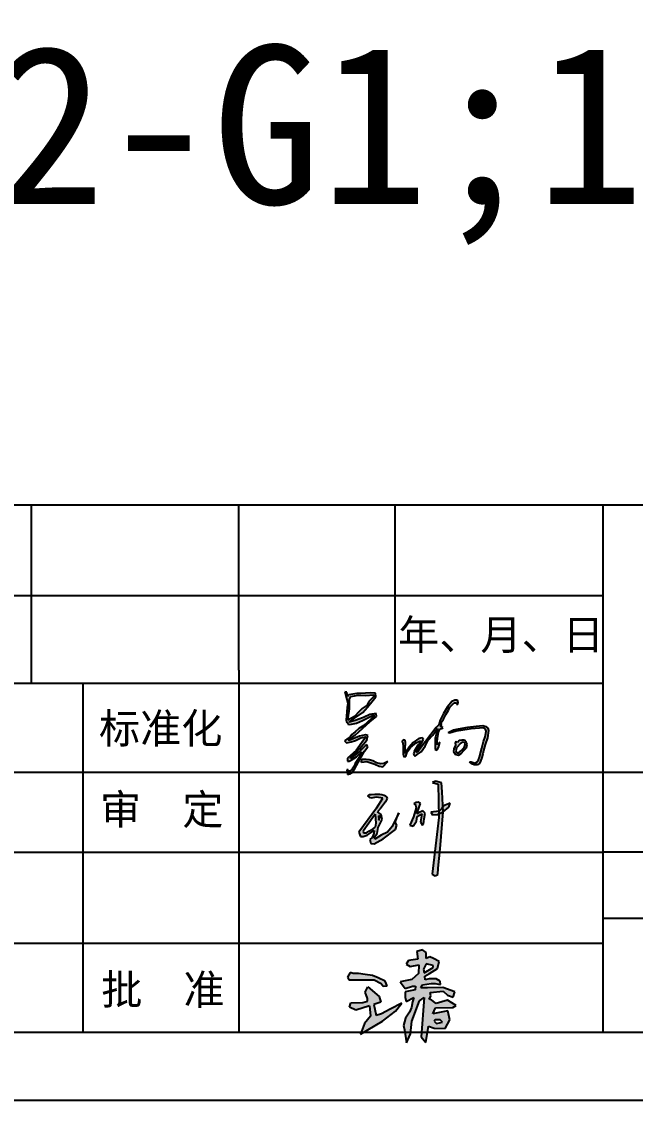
# Model space of a CAD drawing. Header units: millimetres. Extents: x 3916 to 6020, y 1867 to 2649.
# Drawn here: x 5613.9 to 5741.7, y 1867.3 to 2092 of the extents above; entities that cross this region are included whole.
import ezdxf

# ---------------------------------------------------------------- set-up
doc = ezdxf.new("R2010")
doc.units = ezdxf.units.MM
doc.layers.add('图层1', color=6, linetype='Continuous', lineweight=5)
doc.styles.add('宋体', font='')
doc.styles.get('宋体').set_extended_font_data('SimSun')

# ---------------------------------------------------------------- blocks, each defined once
blk = doc.blocks.new('5456')
h = blk.add_hatch(color=256)
h.paths.add_polyline_path([(6551.6, 1327.3), (6558.7, 1335), (6571.5, 1351.8), (6575.1, 1359.8), (6574.1, 1363.5), (6571.2, 1366.3), (6567.9, 1368.1), (6562, 1369.7), (6557.8, 1370.3), (6554.3, 1370.3), (6544.9, 1370.2), (6536, 1369.7), (6530.9, 1369.1), (6528.3, 1366.1), (6535.5, 1360.7), (6549.6, 1363.2), (6565, 1360.4), (6549.6, 1335.6), (6506.2, 1277.1), (6509.8, 1266.9), (6516.4, 1266.7), (6526.4, 1269.7), (6543.9, 1281.3), (6542.4, 1274.1), (6538.8, 1264.5), (6532.7, 1259), (6535.5, 1249.3), (6543.2, 1248.8), (6565.6, 1260.6), (6596.2, 1283.5), (6598.9, 1294.5), (6595.3, 1301.7), (6603.6, 1324.6), (6587.6, 1290.7), (6575.8, 1277.4), (6560.9, 1270), (6545.1, 1260.3), (6544.6, 1266.1), (6550.9, 1273.6), (6553.7, 1288.5), (6562.8, 1308), (6560.9, 1320.7)])
h.paths.add_polyline_path([(6546.3, 1321.6), (6547.6, 1299.5), (6545.6, 1289.5), (6541, 1285.1), (6530.2, 1279.9), (6524.4, 1275.8), (6517.6, 1275.2), (6516.4, 1279.4), (6544, 1319.1)], flags=16)
h.paths.add_polyline_path([(6554, 1317.1), (6558.4, 1315.2), (6555.1, 1308)], flags=16)
h.paths.add_polyline_path([(6659.9, 1322.1), (6657.4, 1302.2), (6661.6, 1294), (6664.3, 1297), (6665.7, 1309.7), (6668.2, 1323.5), (6662.4, 1329.8), (6652.2, 1324.6), (6647.8, 1322.3), (6654.9, 1341.1), (6657.4, 1347.4), (6651.4, 1350.5), (6646.1, 1349.7), (6640.9, 1346.9), (6644.2, 1346.6), (6646.4, 1337), (6639.5, 1314.9), (6631.2, 1294.5), (6638.9, 1291.5), (6647.2, 1304.2), (6648.9, 1315.7)])
h.paths.add_polyline_path([(6712.2, 1340.2), (6709.6, 1335.3), (6702.7, 1329), (6701.6, 1328.8), (6701.7, 1322.1), (6712.9, 1327.3)])
h.paths.add_polyline_path([(6726.1, 1338.1), (6730, 1348.6), (6713.1, 1341.9), (6712.2, 1340.2), (6712.9, 1327.3)])
h.paths.add_polyline_path([(6701.6, 1328.8), (6682.2, 1325.9), (6686.4, 1319.3), (6698.8, 1320.7), (6701.7, 1322.1)])
h.paths.add_polyline_path([(6712.2, 1340.2), (6710.3, 1375.8), (6708.5, 1397.9), (6694, 1402.3), (6686.5, 1398.8), (6700.2, 1394.6), (6701.6, 1328.8), (6702.7, 1329), (6709.6, 1335.3)])
h.paths.add_polyline_path([(6712.9, 1327.3), (6701.7, 1322.1), (6701.9, 1312.8), (6686, 1174.3), (6692.6, 1170.3), (6699.3, 1173.4), (6700.1, 1189.3), (6705, 1236)])
for p, q in [((6694, 1402.3), (6686.5, 1398.8)), ((6708.5, 1397.9), (6694, 1402.3)), ((6686.5, 1398.8), (6700.2, 1394.6)), ((6700.2, 1394.6), (6701.9, 1312.8)), ((6710.3, 1375.8), (6708.5, 1397.9)), ((6712.9, 1327.3), (6710.3, 1375.8)), ((6528.3, 1366.1), (6530.9, 1369.1)), ((6535.5, 1360.7), (6528.3, 1366.1)), ((6530.9, 1369.1), (6536, 1369.7)), ((6549.6, 1363.2), (6535.5, 1360.7)), ((6536, 1369.7), (6544.9, 1370.2)), ((6544.9, 1370.2), (6554.3, 1370.3)), ((6565, 1360.4), (6549.6, 1363.2)), ((6549.6, 1335.6), (6565, 1360.4)), ((6554.3, 1370.3), (6557.8, 1370.3)), ((6557.8, 1370.3), (6562, 1369.7)), ((6571.5, 1351.8), (6558.7, 1335)), ((6562, 1369.7), (6567.9, 1368.1)), ((6567.9, 1368.1), (6571.2, 1366.3)), ((6571.2, 1366.3), (6574.1, 1363.5)), ((6575.1, 1359.8), (6571.5, 1351.8)), ((6574.1, 1363.5), (6575.1, 1359.8)), ((6646.1, 1349.7), (6640.9, 1346.9)), ((6651.4, 1350.5), (6646.1, 1349.7)), ((6657.4, 1347.4), (6651.4, 1350.5)), ((6730, 1348.6), (6713.1, 1341.9)), ((6726.1, 1338.1), (6730, 1348.6)), ((6549.6, 1335.6), (6506.2, 1277.1)), ((6558.7, 1335), (6551.6, 1327.3)), ((6560.9, 1320.7), (6551.6, 1327.3)), ((6603.6, 1324.6), (6587.6, 1290.7)), ((6595.3, 1301.7), (6603.6, 1324.6)), ((6646.4, 1337), (6639.5, 1314.9)), ((6640.9, 1346.9), (6644.2, 1346.6)), ((6644.2, 1346.6), (6646.4, 1337)), ((6647.8, 1322.3), (6654.9, 1341.1)), ((6652.2, 1324.6), (6647.8, 1322.3)), ((6648.9, 1315.7), (6659.9, 1322.1)), ((6662.4, 1329.8), (6652.2, 1324.6)), ((6654.9, 1341.1), (6657.4, 1347.4)), ((6659.9, 1322.1), (6657.4, 1302.2)), ((6668.2, 1323.5), (6662.4, 1329.8)), ((6665.7, 1309.7), (6668.2, 1323.5)), ((6702.7, 1329), (6682.2, 1325.9)), ((6682.2, 1325.9), (6686.4, 1319.3)), ((6698.8, 1320.7), (6712.9, 1327.3)), ((6709.6, 1335.3), (6702.7, 1329)), ((6705, 1236), (6712.9, 1327.3)), ((6713.1, 1341.9), (6709.6, 1335.3)), ((6712.9, 1327.3), (6726.1, 1338.1)), ((6544, 1319.1), (6516.4, 1279.4)), ((6546.3, 1321.6), (6544, 1319.1)), ((6547.6, 1299.5), (6545.6, 1289.5)), ((6546.3, 1321.6), (6547.6, 1299.5)), ((6553.7, 1288.5), (6562.8, 1308)), ((6558.4, 1315.2), (6554, 1317.1)), ((6554, 1317.1), (6555.1, 1308)), ((6555.1, 1308), (6554, 1305.6)), ((6555.1, 1308), (6558.4, 1315.2)), ((6562.8, 1308), (6560.9, 1320.7)), ((6598.9, 1294.5), (6595.3, 1301.7)), ((6639.5, 1314.9), (6631.2, 1294.5)), ((6638.9, 1291.5), (6647.2, 1304.2)), ((6647.2, 1304.2), (6648.9, 1315.7)), ((6657.4, 1302.2), (6661.6, 1294)), ((6661.6, 1294), (6664.3, 1297)), ((6664.3, 1297), (6665.7, 1309.7)), ((6701.9, 1312.8), (6686, 1174.3)), ((6686.4, 1319.3), (6698.8, 1320.7)), ((6506.2, 1277.1), (6509.8, 1266.9)), ((6516.4, 1279.4), (6517.6, 1275.2)), ((6516.4, 1266.7), (6526.4, 1269.7)), ((6517.6, 1275.2), (6524.4, 1275.8)), ((6524.4, 1275.8), (6530.2, 1279.9)), ((6526.4, 1269.7), (6543.9, 1281.3)), ((6530.2, 1279.9), (6541, 1285.1)), ((6542.4, 1274.1), (6538.8, 1264.5)), ((6541, 1285.1), (6545.6, 1289.5)), ((6543.9, 1281.3), (6542.4, 1274.1)), ((6544.6, 1266.1), (6550.9, 1273.6)), ((6560.9, 1270), (6545.1, 1260.3)), ((6550.9, 1273.6), (6553.7, 1288.5)), ((6575.8, 1277.4), (6560.9, 1270)), ((6565.6, 1260.6), (6596.2, 1283.5)), ((6587.6, 1290.7), (6575.8, 1277.4)), ((6596.2, 1283.5), (6598.9, 1294.5)), ((6631.2, 1294.5), (6638.9, 1291.5)), ((6509.8, 1266.9), (6516.4, 1266.7)), ((6538.8, 1264.5), (6532.7, 1259)), ((6532.7, 1259), (6535.5, 1249.3)), ((6535.5, 1249.3), (6543.2, 1248.8)), ((6543.2, 1248.8), (6565.6, 1260.6)), ((6545.1, 1260.3), (6544.6, 1266.1)), ((6700.1, 1189.3), (6705, 1236)), ((6686, 1174.3), (6692.6, 1170.3)), ((6692.6, 1170.3), (6699.3, 1173.4)), ((6699.3, 1173.4), (6700.1, 1189.3))]:
    blk.add_line(p, q)
blk = doc.blocks.new('1202.2.2')
at = {"lineweight": -3}
h = blk.add_hatch(color=256, dxfattribs=at)
h.paths.add_polyline_path([(59547.6, 38408.4), (59575.6, 38393.4), (59584.1, 38382.3), (59601.1, 38383), (59592, 38402.6), (59564.5, 38416.9), (59540.4, 38426.1), (59510.3, 38430.6), (59484.2, 38433.9), (59462, 38433.9), (59450.3, 38437.8), (59439.2, 38418.9), (59444.4, 38408.4), (59462, 38408.4), (59499.9, 38408.4)])
h.paths.add_polyline_path([(59521.4, 38379.1), (59511, 38357.5), (59520.1, 38331.4), (59520.8, 38321), (59501.8, 38315.8), (59452.2, 38314.5), (59446.3, 38296.9), (59472.5, 38283.8), (59528.4, 38302.1), (59532.2, 38260.1), (59508.4, 38229.6), (59492.1, 38185.9), (59581.5, 38239.4), (59634.4, 38279.9), (59661.2, 38313.2), (59613.5, 38287.7), (59577.9, 38268.7), (59555.4, 38262.3), (59546.3, 38307.9), (59574.3, 38316.4), (59568.5, 38340.6)])
h.paths.add_polyline_path([(59701, 38409.7), (59653.4, 38400.6), (59673.6, 38372.5), (59704.3, 38382.3), (59716.1, 38381.7), (59715.4, 38368), (59673.6, 38359.5), (59674.3, 38336.7), (59678.2, 38319.7), (59709.5, 38335.4), (59703.6, 38317.7), (59700.4, 38294.9), (59691.2, 38276), (59674.9, 38251.8), (59667.7, 38221.2), (59671, 38204.2), (59680.1, 38150.7), (59696.5, 38187.9), (59701, 38238.8), (59733, 38322.3), (59751.3, 38335.4), (59739.6, 38175.5), (59757.9, 38152), (59769, 38218.5), (59793.1, 38210.7), (59836.9, 38210.1), (59857.1, 38245.3), (59848, 38281.8), (59787.2, 38268.8), (59798.3, 38294.2), (59868.9, 38295.5), (59881.9, 38303.4), (59846.7, 38325.6), (59801, 38311.2), (59777.4, 38329.5), (59772.3, 38327.6), (59778.8, 38343.2), (59776.1, 38356.2), (59829, 38362.1), (59846.7, 38345.8), (59869.5, 38336.7), (59876.7, 38359.5), (59828.4, 38376.5), (59765.7, 38375.8), (59738.3, 38375.5), (59745.4, 38388.2), (59780.7, 38393.4), (59797, 38392.8), (59810.1, 38390.8), (59818.1, 38389.6), (59816.6, 38402.6), (59801, 38411.7), (59771.6, 38411.7), (59755.9, 38407.8), (59753.9, 38422.8), (59773.5, 38433.9), (59806.2, 38454.8), (59813.4, 38483.5), (59790.5, 38494.6), (59775, 38502.1), (59760.5, 38495.9), (59760.5, 38519.4), (59744.5, 38531), (59722.3, 38523.6), (59726.4, 38493.2), (59687.3, 38486.7), (59678.2, 38471.7), (59695.2, 38462), (59729.8, 38469.8), (59729.1, 38433.9)])
h.paths.add_polyline_path([(59751.1, 38437.3), (59749.4, 38452.1), (59760.1, 38473.4), (59788.1, 38466.9), (59788.7, 38458.6)], flags=16)
h.paths.add_polyline_path([(59796.6, 38244.8), (59817.1, 38244.4), (59826.3, 38235.2), (59801.9, 38230.5), (59791.9, 38239.7)], flags=16)
for p, q in [((59744.5, 38531), (59722.3, 38523.6)), ((59722.3, 38523.6), (59726.4, 38493.2)), ((59760.5, 38519.4), (59744.5, 38531)), ((59760.5, 38495.9), (59760.5, 38519.4)), ((59687.3, 38486.7), (59678.2, 38471.7)), ((59678.2, 38471.7), (59695.2, 38462)), ((59726.4, 38493.2), (59687.3, 38486.7)), ((59695.2, 38462), (59729.8, 38469.8)), ((59729.8, 38469.8), (59729.1, 38433.9)), ((59760.1, 38473.4), (59749.4, 38452.1)), ((59788.1, 38466.9), (59760.1, 38473.4)), ((59775, 38502.1), (59760.5, 38495.9)), ((59790.5, 38494.6), (59775, 38502.1)), ((59788.7, 38458.6), (59788.1, 38466.9)), ((59813.4, 38483.5), (59790.5, 38494.6)), ((59806.2, 38454.8), (59813.4, 38483.5)), ((59450.3, 38437.8), (59439.2, 38418.9)), ((59439.2, 38418.9), (59444.4, 38408.4)), ((59462, 38433.9), (59450.3, 38437.8)), ((59484.2, 38433.9), (59462, 38433.9)), ((59510.3, 38430.6), (59484.2, 38433.9)), ((59540.4, 38426.1), (59510.3, 38430.6)), ((59564.5, 38416.9), (59540.4, 38426.1)), ((59592, 38402.6), (59564.5, 38416.9)), ((59729.1, 38433.9), (59701, 38409.7)), ((59749.4, 38452.1), (59751.1, 38437.3)), ((59751.1, 38437.3), (59788.7, 38458.6)), ((59753.9, 38422.8), (59773.5, 38433.9)), ((59755.9, 38407.8), (59753.9, 38422.8)), ((59773.5, 38433.9), (59806.2, 38454.8)), ((59444.4, 38408.4), (59462, 38408.4)), ((59462, 38408.4), (59499.9, 38408.4)), ((59499.9, 38408.4), (59547.6, 38408.4)), ((59511, 38357.5), (59521.4, 38379.1)), ((59521.4, 38379.1), (59568.5, 38340.6)), ((59547.6, 38408.4), (59575.6, 38393.4)), ((59575.6, 38393.4), (59584.1, 38382.3)), ((59584.1, 38382.3), (59601.1, 38383)), ((59601.1, 38383), (59592, 38402.6)), ((59701, 38409.7), (59653.4, 38400.6)), ((59653.4, 38400.6), (59673.6, 38372.5)), ((59673.6, 38372.5), (59704.3, 38382.3)), ((59704.3, 38382.3), (59716.1, 38381.7)), ((59716.1, 38381.7), (59715.4, 38368)), ((59738.3, 38375.5), (59745.4, 38388.2)), ((59765.7, 38375.8), (59738.3, 38375.5)), ((59745.4, 38388.2), (59780.7, 38393.4)), ((59771.6, 38411.7), (59755.9, 38407.8)), ((59755.9, 38407.8), (59755.9, 38407.8)), ((59828.4, 38376.5), (59765.7, 38375.8)), ((59801, 38411.7), (59771.6, 38411.7)), ((59780.7, 38393.4), (59797, 38392.8)), ((59797, 38392.8), (59810.1, 38390.8)), ((59816.6, 38402.6), (59801, 38411.7)), ((59810.1, 38390.8), (59818.1, 38389.6)), ((59818.1, 38389.6), (59816.6, 38402.6)), ((59876.7, 38359.5), (59828.4, 38376.5)), ((59520.1, 38331.4), (59511, 38357.5)), ((59520.8, 38321), (59520.1, 38331.4)), ((59568.5, 38340.6), (59574.3, 38316.4)), ((59715.4, 38368), (59673.6, 38359.5)), ((59673.6, 38359.5), (59674.3, 38336.7)), ((59674.3, 38336.7), (59678.2, 38319.7)), ((59678.2, 38319.7), (59709.5, 38335.4)), ((59709.5, 38335.4), (59703.6, 38317.7)), ((59733, 38322.3), (59751.3, 38335.4)), ((59751.3, 38335.4), (59739.6, 38175.5)), ((59772.3, 38327.6), (59778.8, 38343.2)), ((59777.4, 38329.5), (59772.3, 38327.6)), ((59776.1, 38356.2), (59829, 38362.1)), ((59778.8, 38343.2), (59776.1, 38356.2)), ((59801, 38311.2), (59777.4, 38329.5)), ((59829, 38362.1), (59846.7, 38345.8)), ((59846.7, 38345.8), (59869.5, 38336.7)), ((59869.5, 38336.7), (59876.7, 38359.5)), ((59446.3, 38296.9), (59452.2, 38314.5)), ((59472.5, 38283.8), (59446.3, 38296.9)), ((59452.2, 38314.5), (59501.8, 38315.8)), ((59528.4, 38302.1), (59472.5, 38283.8)), ((59501.8, 38315.8), (59520.8, 38321)), ((59528.4, 38302.1), (59532.2, 38260.1)), ((59574.3, 38316.4), (59546.3, 38307.9)), ((59546.3, 38307.9), (59555.4, 38262.3)), ((59613.5, 38287.7), (59577.9, 38268.7)), ((59661.2, 38313.2), (59613.5, 38287.7)), ((59634.4, 38279.9), (59661.2, 38313.2)), ((59700.4, 38294.9), (59691.2, 38276)), ((59703.6, 38317.7), (59700.4, 38294.9)), ((59701, 38238.8), (59733, 38322.3)), ((59787.2, 38268.8), (59798.3, 38294.2)), ((59798.3, 38294.2), (59868.9, 38295.5)), ((59846.7, 38325.6), (59801, 38311.2)), ((59881.9, 38303.4), (59846.7, 38325.6)), ((59868.9, 38295.5), (59881.9, 38303.4)), ((59532.2, 38260.1), (59508.4, 38229.6)), ((59577.9, 38268.7), (59555.4, 38262.3)), ((59581.5, 38239.4), (59634.4, 38279.9)), ((59674.9, 38251.8), (59667.7, 38221.2)), ((59691.2, 38276), (59674.9, 38251.8)), ((59848, 38281.8), (59787.2, 38268.8)), ((59796.6, 38244.8), (59791.9, 38239.7)), ((59817.1, 38244.4), (59796.6, 38244.8)), ((59826.3, 38235.2), (59817.1, 38244.4)), ((59836.9, 38210.1), (59857.1, 38245.3)), ((59857.1, 38245.3), (59848, 38281.8)), ((59492.1, 38185.9), (59581.5, 38239.4)), ((59508.4, 38229.6), (59492.1, 38185.9)), ((59667.7, 38221.2), (59671, 38204.2)), ((59671, 38204.2), (59680.1, 38150.7)), ((59696.5, 38187.9), (59701, 38238.8)), ((59757.9, 38152), (59769, 38218.5)), ((59769, 38218.5), (59793.1, 38210.7)), ((59791.9, 38239.7), (59801.9, 38230.5)), ((59793.1, 38210.7), (59836.9, 38210.1)), ((59801.9, 38230.5), (59826.3, 38235.2)), ((59680.1, 38150.7), (59696.5, 38187.9)), ((59739.6, 38175.5), (59757.9, 38152))]:
    blk.add_line(p, q, dxfattribs=at)
blk = doc.blocks.new('452500000')
at = {"lineweight": -3}
h = blk.add_hatch(color=256, dxfattribs=at)
h.paths.add_polyline_path([(59655.58, 37337.25), (59654.34, 37336.19), (59651.05, 37333.07), (59648.75, 37331.67), (59647.04, 37330.26), (59645.59, 37328.94), (59644.78, 37327.91), (59643.15, 37326.8), (59642.09, 37326.08), (59643.03, 37325.1), (59645.26, 37325.62), (59647.15, 37326.23), (59649.58, 37327.38), (59652.14, 37327.89), (59650.91, 37326.33), (59647.51, 37321.6), (59643.53, 37318.02), (59643.53, 37316.78), (59644.22, 37316.77), (59645.23, 37317.11), (59647.71, 37318.74), (59650.04, 37320.97), (59648.91, 37318.43), (59647.11, 37315.59), (59646.56, 37314.37), (59645.69, 37312.98), (59644.65, 37312.05), (59643.91, 37312.15), (59643.8, 37312.75), (59643.29, 37312.74), (59643.47, 37310.66), (59644.58, 37310.94), (59645.74, 37311.54), (59646.84, 37313.41), (59651.36, 37321.35), (59652.9, 37323.29), (59652.23, 37324.37), (59651.86, 37323.95), (59649.24, 37321.3), (59647.52, 37319.98), (59644.98, 37317.99), (59644.72, 37318.13), (59644.99, 37318.48), (59649.03, 37322.34), (59652.44, 37326.29), (59652.86, 37328.5), (59651.79, 37328.85), (59649, 37328.24), (59644.66, 37326.42), (59643.85, 37326.42), (59647.09, 37328.59), (59653.82, 37334.76), (59656.79, 37337.18), (59656.71, 37338.66), (59653.84, 37338.15), (59650.82, 37336.73), (59647.09, 37335.39), (59644.3, 37334.65), (59646.32, 37336.13), (59650.61, 37339.06), (59652.77, 37341.5), (59654.75, 37343.98), (59656.52, 37346.34), (59656.32, 37348.01), (59653.92, 37348.06), (59649.7, 37347.76), (59647.82, 37347.76), (59644.12, 37347.16), (59643.5, 37346.39), (59643.2, 37348.41), (59642.34, 37348.51), (59643.24, 37345.1), (59643.71, 37343.31), (59643.41, 37341.31), (59642.98, 37335.59), (59643.28, 37334.4), (59643.58, 37334.67), (59643.71, 37333.71), (59644.61, 37333.58), (59647.64, 37334.22), (59650.45, 37335.46), (59655.66, 37338.02)])
h.paths.add_polyline_path([(59650.28, 37340.84), (59648.66, 37339.34), (59646.78, 37337.17), (59643.71, 37335.59), (59644.43, 37340.75), (59644.43, 37345.27), (59645.03, 37346.38), (59648.36, 37347.02), (59651.82, 37346.94), (59655.62, 37347.15), (59655.41, 37346.21), (59653.4, 37344.12), (59652.63, 37342.46)], flags=16)
h.paths.add_polyline_path([(59656.05, 37315.32), (59658.02, 37314.35), (59659.73, 37314.15), (59662.1, 37316.59), (59660.21, 37315.71), (59658.88, 37315.49), (59656.92, 37315.97), (59655.1, 37316.94), (59653.41, 37317.38), (59652.03, 37317.49), (59650.38, 37317.46), (59649.68, 37316.98), (59649.97, 37316.04), (59650.12, 37316.28), (59652.4, 37316.52)])
h.paths.add_polyline_path([(59669.8, 37320.25), (59669.98, 37322.31), (59670.23, 37325.3), (59670, 37326.32), (59669.31, 37326.55), (59668.62, 37326.06), (59668.71, 37325.61), (59668.98, 37324.92), (59669.03, 37323.46), (59669.12, 37320.12), (59669.43, 37318.77), (59670.27, 37318.89), (59670.99, 37320.93), (59672.46, 37323.04), (59675.09, 37325.16), (59677.1, 37326.09), (59676.99, 37325.28), (59675.88, 37324.08), (59674.32, 37321.37), (59673.87, 37320.02), (59674.63, 37319.04), (59675.5, 37319.71), (59677.29, 37321.01), (59679.24, 37323.64), (59680.53, 37326.31), (59682.79, 37328.69), (59684.83, 37331.65), (59684.14, 37328.19), (59683.77, 37327.35), (59683.79, 37324.48), (59683.75, 37322.08), (59684.66, 37321.8), (59685.43, 37323.53), (59686, 37325.43), (59684.53, 37324.2), (59684.85, 37327.11), (59685.39, 37330.07), (59686.13, 37331.61), (59687.01, 37331.76), (59687.36, 37332.15), (59686.34, 37332.45), (59686.41, 37332.9), (59686.93, 37333.74), (59686.23, 37333.96), (59687.57, 37336), (59688.62, 37338.1), (59689.86, 37340.07), (59690.49, 37341.45), (59692.47, 37343.49), (59693.54, 37343.51), (59693.69, 37342.83), (59694.2, 37342.78), (59694.38, 37343.73), (59693.98, 37344.68), (59692.89, 37344.81), (59691.41, 37344.07), (59689.46, 37341.67), (59687.57, 37338.54), (59686.09, 37335.54), (59685.42, 37333.36), (59684.18, 37332.25), (59679.3, 37325.69), (59675.94, 37321.34), (59675.1, 37320.7), (59677.43, 37324.75), (59678.36, 37326.7), (59677.76, 37327.5), (59676.32, 37327.2), (59673.66, 37325.3), (59671.85, 37323.19), (59670.43, 37321.15)])
h.paths.add_polyline_path([(59692.29, 37331.15), (59689.82, 37329.87), (59690.43, 37329.51), (59691.44, 37329.85), (59693.39, 37330.52), (59695.65, 37330.87), (59700.36, 37331.59), (59704.08, 37331.84), (59706.07, 37331.99), (59706.92, 37331.41), (59707.17, 37330.57), (59707.08, 37329.49), (59706.74, 37327.86), (59706.06, 37325.77), (59705.17, 37322.63), (59704.11, 37318.49), (59703.65, 37317.33), (59702.96, 37316.2), (59702.1, 37315.86), (59700.28, 37316.39), (59699.63, 37316.47), (59700.65, 37315.42), (59701.75, 37315.04), (59703.25, 37315.07), (59704.09, 37315.58), (59704.59, 37316.74), (59705.16, 37318.46), (59705.74, 37320.08), (59706.03, 37321.59), (59706.83, 37324.44), (59707.76, 37327.49), (59708.31, 37330.82), (59707.95, 37331.92), (59707.06, 37332.57), (59705.68, 37333.09), (59702.58, 37332.8), (59698.74, 37332.33), (59694.48, 37331.59)])
h.paths.add_polyline_path([(59694.1, 37325.24), (59693.38, 37325.69), (59692.97, 37325.11), (59693.12, 37324.06), (59692.33, 37322.36), (59692.15, 37321.19), (59693.08, 37319.8), (59694.45, 37319.45), (59695.67, 37320.26), (59697, 37321.57), (59698.13, 37322.78), (59698.42, 37324.41), (59698.07, 37325.41), (59697.21, 37326.3), (59695.99, 37326.4), (59694.88, 37326.21), (59694.31, 37325.58)], flags=17)
h.paths.add_polyline_path([(59695.54, 37324.97), (59696.15, 37325.5), (59697.09, 37325.34), (59697.58, 37324.62), (59697.24, 37323.31), (59696.08, 37321.81), (59694.48, 37320.58), (59693.6, 37320.56), (59693.26, 37321.49), (59693.54, 37322.87)], flags=16)
for p, q in [((59642.34, 37348.51), (59643.24, 37345.1)), ((59643.2, 37348.41), (59642.34, 37348.51)), ((59643.5, 37346.39), (59643.2, 37348.41)), ((59644.12, 37347.16), (59643.5, 37346.39)), ((59647.82, 37347.76), (59644.12, 37347.16)), ((59644.43, 37345.27), (59645.03, 37346.38)), ((59645.03, 37346.38), (59648.36, 37347.02)), ((59649.7, 37347.76), (59647.82, 37347.76)), ((59648.36, 37347.02), (59651.82, 37346.94)), ((59653.92, 37348.06), (59649.7, 37347.76)), ((59651.82, 37346.94), (59655.62, 37347.15)), ((59655.41, 37346.21), (59653.4, 37344.12)), ((59656.32, 37348.01), (59653.92, 37348.06)), ((59654.75, 37343.98), (59656.52, 37346.34)), ((59655.62, 37347.15), (59655.41, 37346.21)), ((59656.52, 37346.34), (59656.32, 37348.01)), ((59643.41, 37341.31), (59642.98, 37335.59)), ((59643.24, 37345.1), (59643.71, 37343.31)), ((59643.71, 37343.31), (59643.41, 37341.31)), ((59643.71, 37335.59), (59644.43, 37340.75)), ((59644.43, 37340.75), (59644.43, 37345.27)), ((59650.28, 37340.84), (59648.66, 37339.34)), ((59652.63, 37342.46), (59650.28, 37340.84)), ((59650.61, 37339.06), (59652.77, 37341.5)), ((59653.4, 37344.12), (59652.63, 37342.46)), ((59652.77, 37341.5), (59654.75, 37343.98)), ((59689.46, 37341.67), (59687.57, 37338.54)), ((59691.41, 37344.07), (59689.46, 37341.67)), ((59689.86, 37340.07), (59690.49, 37341.45)), ((59690.49, 37341.45), (59692.47, 37343.49)), ((59692.89, 37344.81), (59691.41, 37344.07)), ((59692.47, 37343.49), (59693.54, 37343.51)), ((59693.98, 37344.68), (59692.89, 37344.81)), ((59693.54, 37343.51), (59693.69, 37342.83)), ((59693.69, 37342.83), (59694.2, 37342.78)), ((59694.38, 37343.73), (59693.98, 37344.68)), ((59694.2, 37342.78), (59694.38, 37343.73)), ((59642.98, 37335.59), (59643.28, 37334.4)), ((59646.78, 37337.17), (59643.71, 37335.59)), ((59644.3, 37334.65), (59646.32, 37336.13)), ((59646.32, 37336.13), (59650.61, 37339.06)), ((59648.66, 37339.34), (59646.78, 37337.17)), ((59650.82, 37336.73), (59647.09, 37335.39)), ((59650.45, 37335.46), (59655.66, 37338.02)), ((59653.84, 37338.15), (59650.82, 37336.73)), ((59654.34, 37336.19), (59651.05, 37333.07)), ((59653.82, 37334.76), (59656.79, 37337.18)), ((59656.71, 37338.66), (59653.84, 37338.15)), ((59655.58, 37337.25), (59654.34, 37336.19)), ((59655.66, 37338.02), (59655.58, 37337.25)), ((59656.79, 37337.18), (59656.71, 37338.66)), ((59687.57, 37338.54), (59686.09, 37335.54)), ((59686.23, 37333.96), (59687.57, 37336)), ((59687.57, 37336), (59688.62, 37338.1)), ((59688.62, 37338.1), (59689.86, 37340.07)), ((59643.28, 37334.4), (59643.58, 37334.67)), ((59643.58, 37334.67), (59643.71, 37333.71)), ((59643.71, 37333.71), (59644.61, 37333.58)), ((59647.09, 37335.39), (59644.3, 37334.65)), ((59644.61, 37333.58), (59647.64, 37334.22)), ((59648.75, 37331.67), (59647.04, 37330.26)), ((59647.09, 37328.59), (59653.82, 37334.76)), ((59647.64, 37334.22), (59650.45, 37335.46)), ((59651.05, 37333.07), (59648.75, 37331.67)), ((59684.18, 37332.25), (59679.3, 37325.69)), ((59682.79, 37328.69), (59684.83, 37331.65)), ((59684.83, 37331.65), (59684.14, 37328.19)), ((59685.42, 37333.36), (59684.18, 37332.25)), ((59685.39, 37330.07), (59686.13, 37331.61)), ((59686.09, 37335.54), (59685.42, 37333.36)), ((59686.13, 37331.61), (59687.01, 37331.76)), ((59686.93, 37333.74), (59686.23, 37333.96)), ((59686.34, 37332.45), (59686.41, 37332.9)), ((59687.36, 37332.15), (59686.34, 37332.45)), ((59686.41, 37332.9), (59686.93, 37333.74)), ((59687.01, 37331.76), (59687.36, 37332.15)), ((59689.82, 37329.87), (59692.29, 37331.15)), ((59692.29, 37331.15), (59694.48, 37331.59)), ((59695.65, 37330.87), (59693.39, 37330.52)), ((59694.48, 37331.59), (59698.74, 37332.33)), ((59700.36, 37331.59), (59695.65, 37330.87)), ((59698.74, 37332.33), (59702.58, 37332.8)), ((59704.08, 37331.84), (59700.36, 37331.59)), ((59702.58, 37332.8), (59705.68, 37333.09)), ((59706.07, 37331.99), (59704.08, 37331.84)), ((59705.68, 37333.09), (59707.06, 37332.57)), ((59706.92, 37331.41), (59706.07, 37331.99)), ((59707.17, 37330.57), (59706.92, 37331.41)), ((59707.06, 37332.57), (59707.95, 37331.92)), ((59708.31, 37330.82), (59707.76, 37327.49)), ((59707.95, 37331.92), (59708.31, 37330.82)), ((59643.15, 37326.8), (59642.09, 37326.08)), ((59642.09, 37326.08), (59643.03, 37325.1)), ((59644.78, 37327.91), (59643.15, 37326.8)), ((59643.85, 37326.42), (59647.09, 37328.59)), ((59644.66, 37326.42), (59643.85, 37326.42)), ((59649, 37328.24), (59644.66, 37326.42)), ((59645.59, 37328.94), (59644.78, 37327.91)), ((59645.26, 37325.62), (59647.15, 37326.23)), ((59647.04, 37330.26), (59645.59, 37328.94)), ((59647.15, 37326.23), (59649.58, 37327.38)), ((59650.91, 37326.33), (59647.51, 37321.6)), ((59651.79, 37328.85), (59649, 37328.24)), ((59649.03, 37322.34), (59652.44, 37326.29)), ((59649.58, 37327.38), (59652.14, 37327.89)), ((59652.14, 37327.89), (59650.91, 37326.33)), ((59652.86, 37328.5), (59651.79, 37328.85)), ((59652.44, 37326.29), (59652.86, 37328.5)), ((59669.31, 37326.55), (59668.62, 37326.06)), ((59668.62, 37326.06), (59668.71, 37325.61)), ((59670, 37326.32), (59669.31, 37326.55)), ((59670.23, 37325.3), (59670, 37326.32)), ((59676.32, 37327.2), (59673.66, 37325.3)), ((59675.09, 37325.16), (59677.1, 37326.09)), ((59679.3, 37325.69), (59675.94, 37321.34)), ((59677.76, 37327.5), (59676.32, 37327.2)), ((59677.1, 37326.09), (59676.99, 37325.28)), ((59677.43, 37324.75), (59678.36, 37326.7)), ((59678.36, 37326.7), (59677.76, 37327.5)), ((59679.24, 37323.64), (59680.53, 37326.31)), ((59680.53, 37326.31), (59682.79, 37328.69)), ((59684.14, 37328.19), (59683.77, 37327.35)), ((59683.77, 37327.35), (59683.79, 37324.48)), ((59684.53, 37324.2), (59684.85, 37327.11)), ((59684.85, 37327.11), (59685.39, 37330.07)), ((59690.43, 37329.51), (59689.82, 37329.87)), ((59691.44, 37329.85), (59690.43, 37329.51)), ((59693.39, 37330.52), (59691.44, 37329.85)), ((59693.38, 37325.69), (59692.97, 37325.11)), ((59694.1, 37325.24), (59693.38, 37325.69)), ((59694.88, 37326.21), (59694.31, 37325.58)), ((59695.99, 37326.4), (59694.88, 37326.21)), ((59697.21, 37326.3), (59695.99, 37326.4)), ((59698.07, 37325.41), (59697.21, 37326.3)), ((59705.17, 37322.63), (59706.06, 37325.77)), ((59706.06, 37325.77), (59706.74, 37327.86)), ((59706.74, 37327.86), (59707.08, 37329.49)), ((59707.76, 37327.49), (59706.83, 37324.44)), ((59707.08, 37329.49), (59707.17, 37330.57)), ((59643.03, 37325.1), (59645.26, 37325.62)), ((59647.51, 37321.6), (59643.53, 37318.02)), ((59644.99, 37318.48), (59649.03, 37322.34)), ((59646.84, 37313.41), (59651.36, 37321.35)), ((59649.24, 37321.3), (59647.52, 37319.98)), ((59647.71, 37318.74), (59650.04, 37320.97)), ((59650.04, 37320.97), (59648.91, 37318.43)), ((59651.86, 37323.95), (59649.24, 37321.3)), ((59651.36, 37321.35), (59652.9, 37323.29)), ((59652.23, 37324.37), (59651.86, 37323.95)), ((59652.9, 37323.29), (59652.23, 37324.37)), ((59668.71, 37325.61), (59668.98, 37324.92)), ((59668.98, 37324.92), (59669.03, 37323.46)), ((59669.03, 37323.46), (59669.12, 37320.12)), ((59669.8, 37320.25), (59669.98, 37322.31)), ((59670.43, 37321.15), (59669.8, 37320.25)), ((59669.98, 37322.31), (59670.23, 37325.3)), ((59670.27, 37318.89), (59670.99, 37320.93)), ((59671.85, 37323.19), (59670.43, 37321.15)), ((59670.99, 37320.93), (59672.46, 37323.04)), ((59673.66, 37325.3), (59671.85, 37323.19)), ((59672.46, 37323.04), (59675.09, 37325.16)), ((59674.32, 37321.37), (59673.87, 37320.02)), ((59675.88, 37324.08), (59674.2, 37321.15)), ((59675.1, 37320.7), (59677.43, 37324.75)), ((59675.94, 37321.34), (59675.1, 37320.7)), ((59675.5, 37319.71), (59677.29, 37321.01)), ((59676.99, 37325.28), (59675.88, 37324.08)), ((59677.29, 37321.01), (59679.24, 37323.64)), ((59683.79, 37324.48), (59683.75, 37322.08)), ((59683.75, 37322.08), (59684.66, 37321.8)), ((59686, 37325.43), (59684.53, 37324.2)), ((59684.66, 37321.8), (59685.43, 37323.53)), ((59685.43, 37323.53), (59686, 37325.43)), ((59692.33, 37322.36), (59692.15, 37321.19)), ((59692.15, 37321.19), (59693.08, 37319.8)), ((59693.12, 37324.06), (59692.33, 37322.36)), ((59692.97, 37325.11), (59693.12, 37324.06)), ((59693.54, 37322.87), (59693.26, 37321.49)), ((59693.26, 37321.49), (59693.6, 37320.56)), ((59695.54, 37324.97), (59693.54, 37322.87)), ((59694.31, 37325.58), (59694.1, 37325.24)), ((59694.48, 37320.58), (59696.08, 37321.81)), ((59696.15, 37325.5), (59695.54, 37324.97)), ((59695.67, 37320.26), (59697, 37321.57)), ((59696.08, 37321.81), (59697.24, 37323.31)), ((59697.09, 37325.34), (59696.15, 37325.5)), ((59697, 37321.57), (59698.13, 37322.78)), ((59697.58, 37324.62), (59697.09, 37325.34)), ((59697.24, 37323.31), (59697.58, 37324.62)), ((59698.42, 37324.41), (59698.07, 37325.41)), ((59698.13, 37322.78), (59698.42, 37324.41)), ((59704.11, 37318.49), (59705.17, 37322.63)), ((59706.03, 37321.59), (59705.74, 37320.08)), ((59706.83, 37324.44), (59706.03, 37321.59)), ((59643.53, 37318.02), (59643.53, 37316.78)), ((59643.53, 37316.78), (59644.22, 37316.77)), ((59644.22, 37316.77), (59645.23, 37317.11)), ((59644.72, 37318.13), (59644.99, 37318.48)), ((59644.98, 37317.99), (59644.72, 37318.13)), ((59647.52, 37319.98), (59644.98, 37317.99)), ((59645.23, 37317.11), (59647.71, 37318.74)), ((59648.91, 37318.43), (59647.11, 37315.59)), ((59650.38, 37317.46), (59649.68, 37316.98)), ((59649.68, 37316.98), (59649.97, 37316.04)), ((59649.97, 37316.04), (59650.12, 37316.28)), ((59650.12, 37316.28), (59652.4, 37316.52)), ((59652.03, 37317.49), (59650.38, 37317.46)), ((59653.41, 37317.38), (59652.03, 37317.49)), ((59652.4, 37316.52), (59656.05, 37315.32)), ((59655.1, 37316.94), (59653.41, 37317.38)), ((59656.92, 37315.97), (59655.1, 37316.94)), ((59658.88, 37315.49), (59656.92, 37315.97)), ((59659.73, 37314.15), (59662.1, 37316.59)), ((59662.1, 37316.59), (59660.21, 37315.71)), ((59669.12, 37320.12), (59669.43, 37318.77)), ((59669.43, 37318.77), (59670.27, 37318.89)), ((59673.87, 37320.02), (59674.63, 37319.04)), ((59674.63, 37319.04), (59675.5, 37319.71)), ((59693.08, 37319.8), (59694.45, 37319.45)), ((59693.6, 37320.56), (59694.48, 37320.58)), ((59694.45, 37319.45), (59695.67, 37320.26)), ((59700.65, 37315.42), (59699.63, 37316.47)), ((59699.63, 37316.47), (59700.28, 37316.39)), ((59700.28, 37316.39), (59702.1, 37315.86)), ((59702.1, 37315.86), (59702.96, 37316.2)), ((59702.96, 37316.2), (59703.65, 37317.33)), ((59703.65, 37317.33), (59704.11, 37318.49)), ((59704.59, 37316.74), (59704.09, 37315.58)), ((59705.16, 37318.46), (59704.59, 37316.74)), ((59705.74, 37320.08), (59705.16, 37318.46)), ((59643.8, 37312.75), (59643.29, 37312.74)), ((59643.29, 37312.74), (59643.47, 37310.66)), ((59643.47, 37310.66), (59644.58, 37310.94)), ((59643.91, 37312.15), (59643.8, 37312.75)), ((59644.65, 37312.05), (59643.91, 37312.15)), ((59644.58, 37310.94), (59645.74, 37311.54)), ((59645.69, 37312.98), (59644.65, 37312.05)), ((59646.56, 37314.37), (59645.69, 37312.98)), ((59645.74, 37311.54), (59646.84, 37313.41)), ((59647.11, 37315.59), (59646.56, 37314.37)), ((59656.05, 37315.32), (59658.02, 37314.35)), ((59658.02, 37314.35), (59659.73, 37314.15)), ((59660.21, 37315.71), (59658.88, 37315.49)), ((59701.75, 37315.04), (59700.65, 37315.42)), ((59703.25, 37315.07), (59701.75, 37315.04)), ((59704.09, 37315.58), (59703.25, 37315.07))]:
    blk.add_line(p, q, dxfattribs=at)
blk = doc.blocks.new('A$C765A0FFE')
at = {"color": 0, "lineweight": -3}
for p, q in [((1373.63, 17.89), (71.55, 17.89)), ((1391.52, 0), (0, 0))]:
    blk.add_line(p, q, dxfattribs=at)
at = {"layer": '图层1', "color": 0, "linetype": 'ByBlock', "lineweight": -3}
for p, q in [((758.64, 156.64), (1373.63, 156.64)), ((881.64, 156.64), (881.64, 109.68)), ((936.31, 113.11), (936.31, 156.64)), ((977.3, 156.64), (977.3, 109.69)), ((1031.97, 156.64), (1031.97, 17.89)), ((758.64, 132.76), (1031.97, 132.76)), ((936.31, 113.11), (936.31, 17.89)), ((758.64, 109.68), (1031.97, 109.68)), ((895.31, 17.89), (895.31, 109.68)), ((758.64, 86.29), (1202.8, 86.29)), ((758.64, 65.28), (1031.97, 65.28)), ((1373.63, 65.28), (1031.97, 65.28)), ((1202.8, 47.81), (1031.97, 47.81)), ((758.64, 41.36), (1031.97, 41.36))]:
    blk.add_line(p, q, dxfattribs=at)
at = {"color": 1, "lineweight": -3}
for name, p, xscale, yscale, zscale in [('452500000', (-33175.07, -21270.85), 0.572399278533642, 0.572399278533642, 0.572399278533642), ('1202.2.2', (-2862.71, -2441.58), 0.0643949188351974, 0.0643949188351974, 0.0643949188351974)]:
    blk.add_blockref(name, p, dxfattribs=dict(at, xscale=xscale, yscale=yscale, zscale=zscale))
at = {"xscale": 0.1073248647209907, "yscale": 0.1073248647209907, "zscale": 0.1073248647250111}
blk.add_blockref('5456', (269.57, -66.53), dxfattribs=at)
at = {"layer": '图层1', "color": 0, "linetype": 'ByBlock', "lineweight": -3, "style": '宋体'}
for s, p in [('年、月、日', (978.16, 118.49)), ('标准化', (899.51, 93.86)), ('审  定', (899.8, 72.54)), ('批  准', (900.11, 25.19))]:
    blk.add_text(s, height=7.931, dxfattribs=at).set_placement(p)
blk = doc.blocks.new('A$C4B561680')
blk.add_blockref('A$C765A0FFE', (0, 0))

msp = doc.modelspace()

# ---------------------------------------------------------------- block references
at = {"xscale": 0.7920000000000001, "yscale": 0.7920000000000001, "zscale": 0.7920000000000001}
msp.add_blockref('A$C4B561680', (4917.62, 1867.32), dxfattribs=at)

# ---------------------------------------------------------------- texts
at = {"insert": (5518.8, 2087.02), "char_height": 33, "width": 1074.7287, "attachment_point": 1, "style": '宋体'}
msp.add_mtext('底部2-G1;12-G1/2', dxfattribs=at)

doc.saveas('drawing.dxf')
